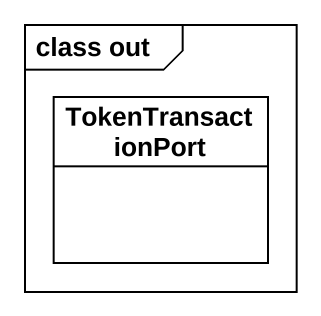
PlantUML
@startuml
mainframe class out
hide circle
hide empty members
class TokenTransactionPort
@enduml
